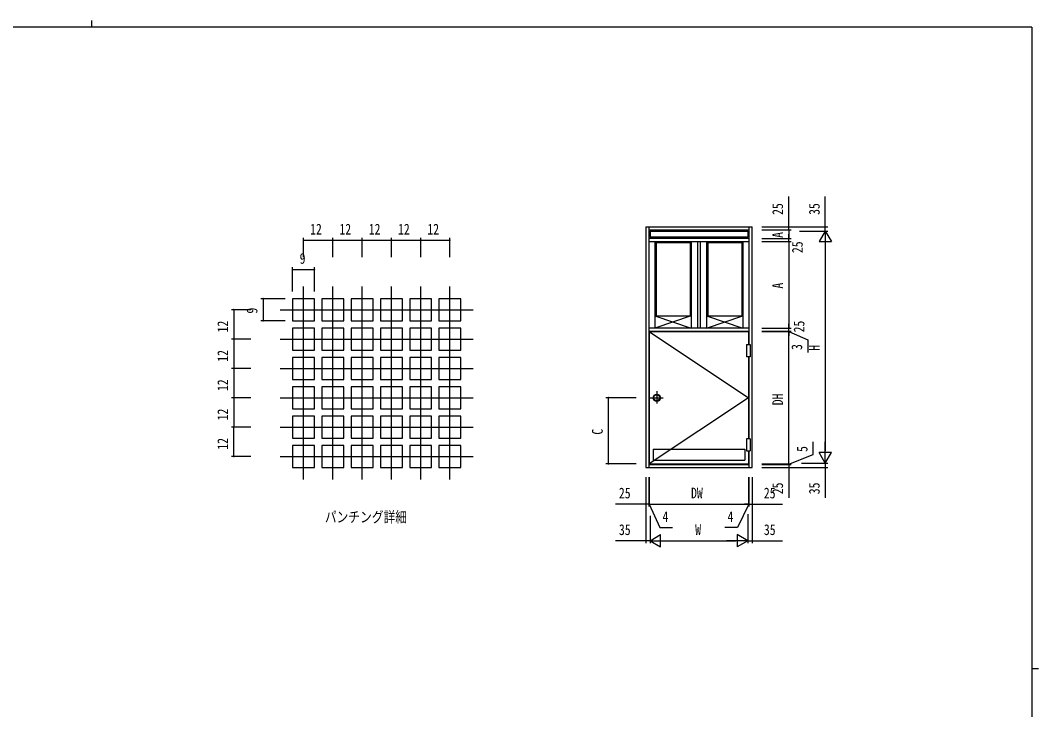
# Model space of a CAD drawing. Units: millimetres, scale not verified. Extents: x -397 to 397, y -282 to 282.
# Drawn here: x -38 to 378.9, y 0 to 282.1 of the extents above; entities that cross this region are included whole.
import ezdxf
from ezdxf.enums import TextEntityAlignment as Align

# ---------------------------------------------------------------- set-up
doc = ezdxf.new("R2010")
doc.units = ezdxf.units.MM
doc.header["$LTSCALE"] = 2
for name, color, linetype in [('0-1_USER1', 3, 'Continuous'), ('0-4_YKK_13', 4, 'Continuous'), ('0-5_YKK_A1', 4, 'Continuous'), ('0-6_YKK_D', 6, 'Continuous'), ('0-7_YKK_ZWAK', 7, 'Continuous')]:
    doc.layers.add(name, color=color, linetype=linetype)
doc.styles.add('ＭＳ ゴシック', font='')
doc.styles.get('ＭＳ ゴシック').set_extended_font_data('MS Gothic')

msp = doc.modelspace()

# ---------------------------------------------------------------- linework, layer by layer
at = {"layer": '0-4_YKK_13'}
for p, q in [((77.922, 94.136), (77.922, 173.136)), ((89.922, 94.136), (89.922, 173.136)), ((101.922, 94.136), (101.922, 173.136)), ((113.922, 94.136), (113.922, 173.136)), ((125.922, 94.136), (125.922, 173.136)), ((137.922, 94.136), (137.922, 173.136)), ((73.422, 168.136), (73.422, 159.136)), ((82.422, 168.136), (73.422, 168.136)), ((82.422, 159.136), (82.422, 168.136)), ((85.422, 168.136), (85.422, 159.136)), ((94.422, 168.136), (85.422, 168.136)), ((94.422, 159.136), (94.422, 168.136)), ((97.422, 168.136), (97.422, 159.136)), ((106.422, 168.136), (97.422, 168.136)), ((106.422, 159.136), (106.422, 168.136)), ((109.422, 168.136), (109.422, 159.136)), ((118.422, 168.136), (109.422, 168.136)), ((118.422, 159.136), (118.422, 168.136)), ((121.422, 168.136), (121.422, 159.136)), ((130.422, 168.136), (121.422, 168.136)), ((130.422, 159.136), (130.422, 168.136)), ((133.422, 168.136), (133.422, 159.136)), ((142.422, 168.136), (133.422, 168.136)), ((142.422, 159.136), (142.422, 168.136)), ((68.422, 163.636), (147.422, 163.636)), ((73.422, 159.136), (82.422, 159.136)), ((85.422, 159.136), (94.422, 159.136)), ((97.422, 159.136), (106.422, 159.136)), ((109.422, 159.136), (118.422, 159.136)), ((121.422, 159.136), (130.422, 159.136)), ((133.422, 159.136), (142.422, 159.136)), ((73.422, 156.136), (73.422, 147.136)), ((82.422, 156.136), (73.422, 156.136)), ((82.422, 147.136), (82.422, 156.136)), ((85.422, 156.136), (85.422, 147.136)), ((94.422, 156.136), (85.422, 156.136)), ((94.422, 147.136), (94.422, 156.136)), ((97.422, 156.136), (97.422, 147.136)), ((106.422, 156.136), (97.422, 156.136)), ((106.422, 147.136), (106.422, 156.136)), ((109.422, 156.136), (109.422, 147.136)), ((118.422, 156.136), (109.422, 156.136)), ((118.422, 147.136), (118.422, 156.136)), ((121.422, 156.136), (121.422, 147.136)), ((130.422, 156.136), (121.422, 156.136)), ((130.422, 147.136), (130.422, 156.136)), ((133.422, 156.136), (133.422, 147.136)), ((142.422, 156.136), (133.422, 156.136)), ((142.422, 147.136), (142.422, 156.136)), ((68.422, 151.636), (147.422, 151.636)), ((73.422, 147.136), (82.422, 147.136)), ((85.422, 147.136), (94.422, 147.136)), ((97.422, 147.136), (106.422, 147.136)), ((109.422, 147.136), (118.422, 147.136)), ((121.422, 147.136), (130.422, 147.136)), ((133.422, 147.136), (142.422, 147.136)), ((73.422, 144.136), (73.422, 135.136)), ((82.422, 144.136), (73.422, 144.136)), ((82.422, 135.136), (82.422, 144.136)), ((85.422, 144.136), (85.422, 135.136)), ((94.422, 144.136), (85.422, 144.136)), ((94.422, 135.136), (94.422, 144.136)), ((97.422, 144.136), (97.422, 135.136)), ((106.422, 144.136), (97.422, 144.136)), ((106.422, 135.136), (106.422, 144.136)), ((109.422, 144.136), (109.422, 135.136)), ((118.422, 144.136), (109.422, 144.136)), ((118.422, 135.136), (118.422, 144.136)), ((121.422, 144.136), (121.422, 135.136)), ((130.422, 144.136), (121.422, 144.136)), ((130.422, 135.136), (130.422, 144.136)), ((133.422, 144.136), (133.422, 135.136)), ((142.422, 144.136), (133.422, 144.136)), ((142.422, 135.136), (142.422, 144.136)), ((68.422, 139.636), (147.422, 139.636)), ((73.422, 135.136), (82.422, 135.136)), ((85.422, 135.136), (94.422, 135.136)), ((97.422, 135.136), (106.422, 135.136)), ((109.422, 135.136), (118.422, 135.136)), ((121.422, 135.136), (130.422, 135.136)), ((133.422, 135.136), (142.422, 135.136)), ((73.422, 132.136), (73.422, 123.136)), ((82.422, 132.136), (73.422, 132.136)), ((82.422, 123.136), (82.422, 132.136)), ((85.422, 132.136), (85.422, 123.136)), ((94.422, 132.136), (85.422, 132.136)), ((94.422, 123.136), (94.422, 132.136)), ((97.422, 132.136), (97.422, 123.136)), ((106.422, 132.136), (97.422, 132.136)), ((106.422, 123.136), (106.422, 132.136)), ((109.422, 132.136), (109.422, 123.136)), ((118.422, 132.136), (109.422, 132.136)), ((118.422, 123.136), (118.422, 132.136)), ((121.422, 132.136), (121.422, 123.136)), ((130.422, 132.136), (121.422, 132.136)), ((130.422, 123.136), (130.422, 132.136)), ((133.422, 132.136), (133.422, 123.136)), ((142.422, 132.136), (133.422, 132.136)), ((142.422, 123.136), (142.422, 132.136)), ((68.422, 127.636), (147.422, 127.636)), ((73.422, 123.136), (82.422, 123.136)), ((85.422, 123.136), (94.422, 123.136)), ((97.422, 123.136), (106.422, 123.136)), ((109.422, 123.136), (118.422, 123.136)), ((121.422, 123.136), (130.422, 123.136)), ((133.422, 123.136), (142.422, 123.136)), ((73.422, 120.136), (73.422, 111.136)), ((82.422, 120.136), (73.422, 120.136)), ((82.422, 111.136), (82.422, 120.136)), ((85.422, 120.136), (85.422, 111.136)), ((94.422, 120.136), (85.422, 120.136)), ((94.422, 111.136), (94.422, 120.136)), ((97.422, 120.136), (97.422, 111.136)), ((106.422, 120.136), (97.422, 120.136)), ((106.422, 111.136), (106.422, 120.136)), ((109.422, 120.136), (109.422, 111.136)), ((118.422, 120.136), (109.422, 120.136)), ((118.422, 111.136), (118.422, 120.136)), ((121.422, 120.136), (121.422, 111.136)), ((130.422, 120.136), (121.422, 120.136)), ((130.422, 111.136), (130.422, 120.136)), ((133.422, 120.136), (133.422, 111.136)), ((142.422, 120.136), (133.422, 120.136)), ((142.422, 111.136), (142.422, 120.136)), ((68.422, 115.636), (147.422, 115.636)), ((73.422, 111.136), (82.422, 111.136)), ((85.422, 111.136), (94.422, 111.136)), ((97.422, 111.136), (106.422, 111.136)), ((109.422, 111.136), (118.422, 111.136)), ((121.422, 111.136), (130.422, 111.136)), ((133.422, 111.136), (142.422, 111.136)), ((73.422, 108.136), (73.422, 99.136)), ((82.422, 108.136), (73.422, 108.136)), ((82.422, 99.136), (82.422, 108.136)), ((85.422, 108.136), (85.422, 99.136)), ((94.422, 108.136), (85.422, 108.136)), ((94.422, 99.136), (94.422, 108.136)), ((97.422, 108.136), (97.422, 99.136)), ((106.422, 108.136), (97.422, 108.136)), ((106.422, 99.136), (106.422, 108.136)), ((109.422, 108.136), (109.422, 99.136)), ((118.422, 108.136), (109.422, 108.136)), ((118.422, 99.136), (118.422, 108.136)), ((121.422, 108.136), (121.422, 99.136)), ((130.422, 108.136), (121.422, 108.136)), ((130.422, 99.136), (130.422, 108.136)), ((133.422, 108.136), (133.422, 99.136)), ((142.422, 108.136), (133.422, 108.136)), ((142.422, 99.136), (142.422, 108.136)), ((68.422, 103.636), (147.422, 103.636)), ((73.422, 99.136), (82.422, 99.136)), ((85.422, 99.136), (94.422, 99.136)), ((97.422, 99.136), (106.422, 99.136)), ((109.422, 99.136), (118.422, 99.136)), ((121.422, 99.136), (130.422, 99.136)), ((133.422, 99.136), (142.422, 99.136))]:
    msp.add_line(p, q, dxfattribs=at)
at = {"layer": '0-5_YKK_A1'}
for p, q in [((218.08, 197.636), (261.58, 197.636)), ((218.08, 197.636), (218.08, 99.136)), ((219.33, 197.636), (219.33, 99.136)), ((219.33, 196.386), (260.33, 196.386)), ((260.33, 197.636), (260.33, 149.386)), ((261.58, 99.136), (261.58, 197.636)), ((260.33, 192.886), (219.33, 192.886)), ((219.83, 195.886), (219.83, 193.386)), ((219.83, 195.886), (259.83, 195.886)), ((259.83, 193.386), (219.83, 193.386)), ((259.83, 195.886), (259.83, 193.386)), ((219.33, 191.636), (260.33, 191.636)), ((221.83, 191.636), (221.83, 156.136)), ((221.83, 191.136), (236.705, 191.136)), ((222.33, 191.136), (222.33, 161.136)), ((236.205, 191.136), (236.205, 161.136)), ((236.705, 191.636), (236.705, 156.136)), ((239.205, 191.636), (239.205, 156.136)), ((240.455, 156.136), (240.455, 191.636)), ((242.955, 191.636), (242.955, 156.136)), ((242.955, 191.136), (257.83, 191.136)), ((243.455, 191.136), (243.455, 161.136)), ((257.33, 191.136), (257.33, 161.136)), ((257.83, 191.636), (257.83, 156.136)), ((221.83, 161.136), (236.705, 161.136)), ((236.705, 161.136), (221.83, 156.136)), ((221.83, 161.136), (236.705, 156.136)), ((242.955, 161.136), (257.83, 161.136)), ((242.955, 161.136), (257.83, 156.136)), ((242.955, 156.136), (257.83, 161.136)), ((260.33, 156.136), (219.33, 156.136)), ((219.33, 154.886), (260.33, 154.886)), ((219.53, 154.736), (260.13, 154.736)), ((219.53, 154.736), (219.53, 100.636)), ((219.53, 154.736), (260.13, 127.636)), ((260.13, 154.736), (260.13, 149.386)), ((259.33, 149.386), (259.33, 144.386)), ((259.33, 149.386), (260.83, 149.386)), ((260.83, 149.386), (260.83, 144.386)), ((260.83, 144.386), (259.33, 144.386)), ((260.13, 144.386), (260.13, 110.886)), ((260.33, 144.386), (260.33, 110.886)), ((222.58, 130.32), (222.58, 125.265)), ((260.13, 127.636), (219.53, 100.636)), ((219.799, 127.636), (225.154, 127.636)), ((259.33, 110.886), (259.33, 105.886)), ((260.83, 110.886), (259.33, 110.886)), ((260.83, 110.886), (260.83, 105.886)), ((221.08, 106.636), (221.08, 102.136)), ((221.08, 106.636), (258.58, 106.636)), ((258.58, 106.636), (258.58, 102.136)), ((259.33, 105.886), (260.83, 105.886)), ((260.13, 105.886), (260.13, 100.636)), ((260.33, 105.886), (260.33, 99.136)), ((219.33, 100.386), (260.33, 100.386)), ((219.53, 100.636), (260.13, 100.636)), ((221.08, 102.136), (258.58, 102.136)), ((218.08, 99.136), (261.58, 99.136))]:
    msp.add_line(p, q, dxfattribs=at)
for radius in [1.5, 1.25]:
    msp.add_circle((222.58, 127.636), radius, dxfattribs=at)
at = {"layer": '0-6_YKK_D'}
for p, q in [((265.58, 197.636), (292.58, 197.636)), ((265.58, 196.386), (277.58, 196.386)), ((265.58, 196.386), (277.58, 196.386)), ((276.58, 196.386), (276.58, 194.686)), ((276.58, 196.386), (276.58, 192.886)), ((77.922, 185.136), (77.922, 193.136)), ((77.922, 192.136), (89.922, 192.136)), ((89.922, 185.729), (89.922, 193.136)), ((89.922, 185.136), (89.922, 193.136)), ((89.922, 192.136), (101.922, 192.136)), ((101.922, 185.687), (101.922, 193.136)), ((101.922, 185.136), (101.922, 193.136)), ((101.922, 192.136), (113.922, 192.136)), ((113.922, 185.645), (113.922, 193.136)), ((113.922, 185.136), (113.922, 193.136)), ((113.922, 192.136), (125.922, 192.136)), ((125.922, 185.602), (125.922, 193.136)), ((125.922, 185.136), (125.922, 193.136)), ((125.922, 192.136), (137.922, 192.136)), ((137.922, 185.136), (137.922, 193.136)), ((265.58, 192.886), (277.58, 192.886)), ((265.58, 192.886), (277.58, 192.886)), ((280.945, 195.886), (292.58, 195.886)), ((280.945, 195.886), (292.58, 195.886)), ((291.58, 195.886), (289.08, 191.556)), ((291.58, 195.886), (291.58, 187.226)), ((291.58, 195.886), (294.08, 191.556)), ((291.58, 195.886), (291.58, 194.186)), ((265.58, 191.636), (277.58, 191.636)), ((265.58, 191.636), (277.58, 191.636)), ((276.58, 191.636), (276.58, 189.936)), ((276.58, 191.636), (276.58, 156.136)), ((289.08, 191.556), (294.08, 191.556)), ((291.58, 190.886), (291.58, 105.886)), ((73.422, 171.136), (73.422, 181.136)), ((73.422, 180.136), (82.422, 180.136)), ((82.422, 171.136), (82.422, 181.136)), ((70.422, 168.136), (60.422, 168.136)), ((61.422, 168.136), (61.422, 159.136)), ((56.422, 163.636), (48.422, 163.636)), ((49.422, 163.636), (49.422, 151.636)), ((70.422, 159.136), (60.422, 159.136)), ((265.58, 156.136), (277.58, 156.136)), ((265.58, 156.136), (277.58, 156.136)), ((265.58, 154.886), (277.58, 154.886)), ((265.58, 154.886), (277.58, 154.886)), ((265.58, 154.736), (277.58, 154.736)), ((265.58, 154.736), (277.58, 154.736)), ((276.58, 154.886), (276.58, 156.586)), ((276.58, 154.886), (276.58, 153.186)), ((276.58, 154.736), (276.58, 154.886)), ((276.58, 154.736), (276.58, 154.886)), ((276.58, 154.811), (284.411, 151.315)), ((276.58, 154.736), (276.58, 153.036)), ((276.58, 100.636), (276.58, 154.736)), ((56.025, 151.636), (48.422, 151.636)), ((56.422, 151.636), (48.422, 151.636)), ((49.422, 151.636), (49.422, 139.636)), ((284.411, 151.315), (284.411, 146.115)), ((56.422, 139.636), (48.422, 139.636)), ((56.025, 139.636), (48.422, 139.636)), ((49.422, 139.636), (49.422, 127.636)), ((56.422, 127.636), (48.422, 127.636)), ((56.025, 127.636), (48.422, 127.636)), ((49.422, 127.636), (49.422, 115.636)), ((214.08, 127.636), (201.78, 127.636)), ((202.78, 100.636), (202.78, 127.636)), ((56.422, 115.636), (48.422, 115.636)), ((49.422, 103.636), (49.422, 115.636)), ((286.601, 104.383), (286.601, 109.583)), ((291.58, 100.886), (291.58, 109.547)), ((276.58, 100.511), (286.601, 104.383)), ((294.08, 105.217), (289.08, 105.217)), ((291.58, 100.886), (289.08, 105.217)), ((291.58, 100.886), (294.08, 105.217)), ((56.422, 103.636), (48.422, 103.636)), ((214.08, 100.636), (201.78, 100.636)), ((265.58, 100.636), (277.58, 100.636)), ((265.58, 100.636), (277.58, 100.636)), ((265.58, 100.386), (277.58, 100.386)), ((265.58, 100.386), (277.58, 100.386)), ((276.58, 100.636), (276.58, 102.336)), ((276.58, 100.386), (276.58, 102.086)), ((276.58, 100.636), (276.58, 100.386)), ((276.58, 100.636), (276.58, 100.386)), ((276.58, 100.386), (276.58, 98.686)), ((281.791, 100.886), (292.58, 100.886)), ((281.791, 100.886), (292.58, 100.886)), ((291.58, 100.886), (291.58, 102.586)), ((265.58, 99.136), (292.58, 99.136)), ((218.08, 95.136), (218.08, 68.136)), ((219.33, 95.136), (219.33, 83.136)), ((219.33, 95.136), (219.33, 83.136)), ((219.53, 95.136), (219.53, 83.136)), ((219.53, 95.136), (219.53, 83.136)), ((260.13, 95.136), (260.13, 83.136)), ((260.13, 95.136), (260.13, 83.136)), ((260.33, 95.136), (260.33, 83.136)), ((260.33, 95.136), (260.33, 83.136)), ((261.58, 95.136), (261.58, 68.136)), ((219.33, 84.136), (217.63, 84.136)), ((219.33, 84.136), (221.03, 84.136)), ((219.53, 84.136), (219.33, 84.136)), ((219.53, 84.136), (219.33, 84.136)), ((219.43, 84.136), (223.87, 74.484)), ((219.53, 84.136), (221.23, 84.136)), ((219.53, 84.136), (260.13, 84.136)), ((260.23, 84.136), (255.69, 74.481)), ((260.13, 84.136), (258.43, 84.136)), ((260.33, 84.136), (258.63, 84.136)), ((260.13, 84.136), (260.33, 84.136)), ((260.13, 84.136), (260.33, 84.136)), ((260.33, 84.136), (262.03, 84.136)), ((219.83, 79.331), (219.83, 68.136)), ((219.83, 79.331), (219.83, 68.136)), ((259.83, 79.943), (259.83, 68.136)), ((259.83, 79.943), (259.83, 68.136)), ((219.83, 69.136), (224.16, 71.636)), ((223.87, 74.484), (229.07, 74.484)), ((224.16, 66.636), (224.16, 71.636)), ((255.69, 74.481), (250.49, 74.481)), ((255.499, 71.636), (255.499, 66.636)), ((259.83, 69.136), (255.499, 71.636)), ((219.83, 69.136), (228.49, 69.136)), ((219.83, 69.136), (224.16, 66.636)), ((219.83, 69.136), (221.53, 69.136)), ((224.83, 69.136), (254.83, 69.136)), ((259.83, 69.136), (251.169, 69.136)), ((259.83, 69.136), (255.499, 66.636)), ((259.83, 69.136), (258.13, 69.136))]:
    msp.add_line(p, q, dxfattribs=at)
for points in [[(276.58, 196.386), (276.58, 197.636), (276.58, 210.076)], [(291.58, 195.886), (291.58, 197.636), (291.58, 210.076)], [(276.58, 191.636), (276.58, 192.886), (276.58, 194.586)], [(276.58, 154.886), (276.58, 156.136), (276.58, 157.836)], [(276.58, 100.386), (276.58, 99.136), (276.58, 86.696)], [(291.58, 100.886), (291.58, 99.136), (291.58, 86.696)], [(219.33, 84.136), (218.08, 84.136), (205.64, 84.136)], [(260.33, 84.136), (261.58, 84.136), (274.02, 84.136)], [(219.83, 69.136), (218.08, 69.136), (205.64, 69.136)], [(259.83, 69.136), (261.58, 69.136), (274.02, 69.136)]]:
    msp.add_lwpolyline(points, dxfattribs=at)
for centre, start, end in [((276.58, 197.636), 90, 270), ((276.58, 196.386), 90, 270), ((276.58, 196.386), 90, 270), ((276.58, 197.636), 270, 90), ((276.58, 196.386), 270, 90), ((276.58, 196.386), 270, 90), ((291.58, 197.636), 90, 270), ((291.58, 197.636), 270, 90), ((77.922, 192.136), 0, 180), ((77.922, 192.136), 180, 0), ((89.922, 192.136), 0, 180), ((89.922, 192.136), 0, 180), ((89.922, 192.136), 180, 0), ((89.922, 192.136), 180, 0), ((101.922, 192.136), 0, 180), ((101.922, 192.136), 0, 180), ((101.922, 192.136), 180, 0), ((101.922, 192.136), 180, 0), ((113.922, 192.136), 0, 180), ((113.922, 192.136), 0, 180), ((113.922, 192.136), 180, 0), ((113.922, 192.136), 180, 0), ((125.922, 192.136), 0, 180), ((125.922, 192.136), 0, 180), ((125.922, 192.136), 180, 0), ((125.922, 192.136), 180, 0), ((137.922, 192.136), 0, 180), ((137.922, 192.136), 180, 0), ((276.58, 192.886), 90, 270), ((276.58, 192.886), 90, 270), ((276.58, 192.886), 270, 90), ((276.58, 192.886), 270, 90), ((276.58, 191.636), 90, 270), ((276.58, 191.636), 90, 270), ((276.58, 191.636), 270, 90), ((276.58, 191.636), 270, 90), ((73.422, 180.136), 0, 180), ((73.422, 180.136), 180, 0), ((82.422, 180.136), 0, 180), ((82.422, 180.136), 180, 0), ((61.422, 168.136), 90, 270), ((61.422, 168.136), 270, 90), ((49.422, 163.636), 90, 270), ((49.422, 163.636), 270, 90), ((61.422, 159.136), 90, 270), ((61.422, 159.136), 270, 90), ((276.58, 156.136), 90, 270), ((276.58, 156.136), 90, 270), ((276.58, 154.886), 90, 270), ((276.58, 154.886), 90, 270), ((276.58, 154.736), 90, 270), ((276.58, 154.736), 90, 270), ((276.58, 156.136), 270, 90), ((276.58, 156.136), 270, 90), ((276.58, 154.886), 270, 90), ((276.58, 154.886), 270, 90), ((276.58, 154.736), 270, 90), ((276.58, 154.736), 270, 90), ((49.422, 151.636), 90, 270), ((49.422, 151.636), 90, 270), ((49.422, 151.636), 270, 90), ((49.422, 151.636), 270, 90), ((49.422, 139.636), 90, 270), ((49.422, 139.636), 90, 270), ((49.422, 139.636), 270, 90), ((49.422, 139.636), 270, 90), ((49.422, 127.636), 90, 270), ((49.422, 127.636), 90, 270), ((49.422, 127.636), 270, 90), ((49.422, 127.636), 270, 90), ((202.78, 127.636), 90, 270), ((202.78, 127.636), 270, 90), ((49.422, 115.636), 90, 270), ((49.422, 115.636), 90, 270), ((49.422, 115.636), 270, 90), ((49.422, 115.636), 270, 90), ((49.422, 103.636), 90, 270), ((49.422, 103.636), 270, 90), ((202.78, 100.636), 90, 270), ((202.78, 100.636), 270, 90), ((276.58, 100.636), 90, 270), ((276.58, 100.636), 90, 270), ((276.58, 100.386), 90, 270), ((276.58, 100.386), 90, 270), ((276.58, 100.636), 270, 90), ((276.58, 100.636), 270, 90), ((276.58, 100.386), 270, 90), ((276.58, 100.386), 270, 90), ((276.58, 99.136), 90, 270), ((276.58, 99.136), 270, 90), ((291.58, 99.136), 90, 270), ((291.58, 99.136), 270, 90), ((218.08, 84.136), 0, 180), ((218.08, 84.136), 180, 0), ((219.33, 84.136), 0, 180), ((219.33, 84.136), 0, 180), ((219.33, 84.136), 180, 0), ((219.33, 84.136), 180, 0), ((219.53, 84.136), 0, 180), ((219.53, 84.136), 0, 180), ((219.53, 84.136), 180, 0), ((219.53, 84.136), 180, 0), ((260.13, 84.136), 0, 180), ((260.13, 84.136), 0, 180), ((260.13, 84.136), 180, 0), ((260.13, 84.136), 180, 0), ((260.33, 84.136), 0, 180), ((260.33, 84.136), 0, 180), ((260.33, 84.136), 180, 0), ((260.33, 84.136), 180, 0), ((261.58, 84.136), 0, 180), ((261.58, 84.136), 180, 0), ((218.08, 69.136), 0, 180), ((218.08, 69.136), 180, 0), ((261.58, 69.136), 0, 180), ((261.58, 69.136), 180, 0)]:
    msp.add_arc(centre, 0.106, start, end, dxfattribs=at)
at = {"layer": '0-7_YKK_ZWAK'}
for p, q in [((376.1, 279.3), (-393.9, 279.3)), ((-8.886, 282.1), (-8.886, 279.3)), ((376.1, 279.3), (376.1, -245.7)), ((376.1, 16.8), (378.9, 16.8))]:
    msp.add_line(p, q, dxfattribs=at)

# ---------------------------------------------------------------- texts
at = {"layer": '0-1_USER1', "style": 'ＭＳ ゴシック', "width": 0.8}
msp.add_text('パンチング詳細', height=4.399, dxfattribs=at).set_placement((86.716, 75.327), align=Align.BOTTOM_LEFT)
at = {"layer": '0-6_YKK_D', "style": 'ＭＳ ゴシック', "width": 0.8}
for s, p in [('25', (275.58, 202.474)), ('35', (290.58, 202.486)), ('A', (275.58, 193.077)), ('25', (283.635, 186.85)), ('A', (275.58, 172.327)), ('9', (60.422, 162.101)), ('12', (48.422, 154.384)), ('25', (284.34, 154.4)), ('12', (48.422, 142.384)), ('3', (283.411, 147.204)), ('H', (290.58, 146.839)), ('12', (48.422, 130.384)), ('DH', (275.58, 124.58)), ('12', (48.422, 118.384)), ('C', (201.78, 112.553)), ('12', (48.422, 106.384)), ('5', (285.601, 105.472)), ('25', (275.58, 88.134)), ('35', (290.58, 88.146))]:
    msp.add_text(s, height=4.399, rotation=90, dxfattribs=at).set_placement(p, align=Align.BOTTOM_LEFT)
for s, p in [('12', (80.669, 193.136)), ('12', (92.669, 193.136)), ('12', (104.669, 193.136)), ('12', (116.669, 193.136)), ('12', (128.669, 193.136)), ('9', (76.387, 181.136)), ('25', (207.077, 85.136)), ('DW', (236.613, 85.136)), ('25', (266.417, 85.136)), ('4', (224.923, 75.484)), ('4', (251.543, 75.481)), ('35', (207.09, 70.136)), ('W', (238.295, 70.136)), ('35', (266.43, 70.136))]:
    msp.add_text(s, height=4.399, dxfattribs=at).set_placement(p, align=Align.BOTTOM_LEFT)

doc.saveas('drawing.dxf')
